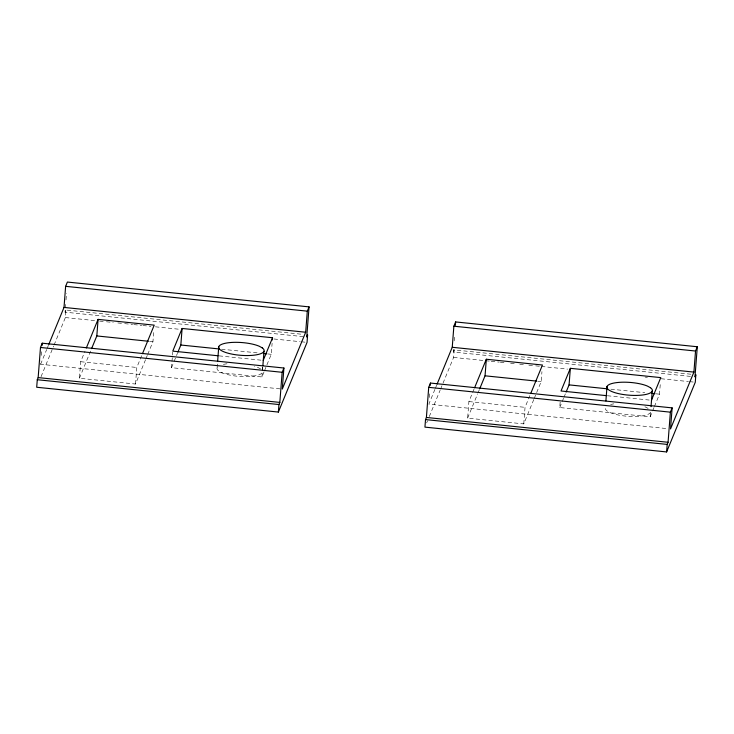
<?xml version="1.0" encoding="UTF-8"?>
<svg xmlns="http://www.w3.org/2000/svg" width="734" height="734" viewBox="0 0 734 734"><rect width="100%" height="100%" fill="white"/><g stroke="black" fill="none" stroke-linecap="round" stroke-linejoin="round"><path stroke-width="0.55" stroke-dasharray="3.67 2.75" d="M280.003 388.864L40.609 364.275L40.865 360.954M41.297 355.403L41.719 349.852M303.326 336.64L65.078 312.17L65.675 304.371M66.014 299.903L66.537 293.215M54.077 345.017L65.372 317.565L65.95 310.032L303.069 334.383M145.543 359.697L135.524 384.038L79.4 378.267L80.676 361.706L85.025 351.127M135.524 384.038L136.799 367.468L142.029 354.77M147.718 354.403L152.947 341.705L153.791 330.667M264.066 371.817L261.946 376.964L171.508 367.679L172.701 352.219M217.145 367.697L217.576 362.156M261.946 376.964L262.708 367.028M262.79 366.798L262.368 372.349A22.809 6.404 4.4 0 1 234.274 375.863A22.809 6.404 4.4 0 1 218.576 366.174M264.488 370.78L271.268 354.302L272.112 343.264M429.362 397.489L429.785 391.938M690.419 376.395L453.309 352.045L453.566 348.696M454.172 340.888L454.594 335.31M440.574 389.112L453.612 357.43L454.19 349.907L691.3 374.257M533.774 399.562L523.764 423.903L467.631 418.141L468.907 401.571L474.136 388.882M523.764 423.903L525.039 407.342L530.26 394.644M534.214 398.507L541.178 381.579L541.949 371.643M653.994 407.563L650.177 416.829L559.748 407.544L560.17 402.021M650.177 416.829L650.517 412.416M654.416 406.535L659.499 394.176L660.352 383.13M40.609 364.275L46.682 349.54M47.114 348.485L48.416 345.319M65.078 312.17L65.95 310.032M41.049 376.698L53.646 346.072M79.4 378.267L91.154 349.696M145.974 358.642L147.286 355.467M171.508 367.679L173.628 362.523M174.05 361.495L177.445 353.256M434.913 389.405L428.849 404.15L668.243 428.729M435.345 388.35L436.647 385.194M453.309 352.045L454.19 349.907M426.674 422.894L427.546 420.784M429.28 416.563L440.143 390.167M467.631 418.141L477.651 393.8M478.082 392.745L479.394 389.571M559.748 407.544L563.556 398.278M563.987 397.241L565.675 393.121M65.372 317.565L95.016 320.611M99.576 321.079L105.274 321.666M106.412 321.776L113.256 322.483M117.816 322.951L123.514 323.538M124.652 323.648L132.634 324.474M133.772 324.593L141.754 325.41M142.891 325.529L150.874 326.346M155.434 326.813L179.371 329.272M273.984 338.989L300.206 341.677M301.344 341.796L305.904 342.264M453.612 357.43L484.385 360.596M485.532 360.715L490.092 361.183M491.229 361.293L499.212 362.119M500.349 362.229L506.047 362.816M510.607 363.284L515.167 363.752M519.727 364.22L524.287 364.688M528.847 365.156L534.545 365.743M535.692 365.862L540.252 366.33M541.389 366.45L567.611 369.138M645.122 377.102L647.406 377.331M661.086 378.735L688.446 381.552M689.584 381.662L694.144 382.13M149.58 341.365L152.947 341.705M537.811 381.23L541.178 381.579M221.53 349.201L258.827 353.026M267.873 353.953L271.268 354.302M610.89 389.185L644.81 392.662M656.113 393.828L659.499 394.176M219.127 355.871L260.955 360.165M607.367 395.745L649.195 400.039M80.676 361.706L136.799 367.468M468.907 401.571L525.039 407.342M648.159 408.434L645.782 407.15A22.809 6.404 4.4 0 0 643.782 406.388M260.616 368.936L257.542 367.284A22.809 6.404 4.4 0 0 254.432 366.156M650.599 412.214A22.809 6.404 4.4 0 1 625.441 416.086A22.809 6.404 4.4 0 1 605.385 407.572M610.605 404.517A22.809 6.404 4.4 0 1 613.808 403.865M223.375 364.403A22.809 6.404 4.4 0 1 228.531 363.642"/><path stroke-width="1.1" d="M309.06 306.876L307.307 311.152L305.683 332.236L282.287 389.093L283.911 368.018L42.233 343.2L40.48 347.476L38.159 377.588L37.278 379.726L36.7 387.249L278.369 412.068L307.051 342.383L307.629 334.851L306.748 336.989L309.06 306.876L67.39 282.058L65.629 286.333L64.014 307.418L48.848 344.274M42.067 345.42L42.233 343.2M91.585 348.641L96.815 335.943L98.09 319.382L154.223 325.144L142.46 353.715M177.867 352.228L180.83 345.017L182.105 328.456L272.543 337.741L272.369 339.952M217.659 361.045L218.769 346.622M262.873 365.688L263.983 351.265M278.369 412.068L278.957 404.544L279.828 402.406L282.15 372.294L283.911 368.018M697.3 346.751L695.538 351.026L693.914 372.101L670.518 428.959L672.142 407.884L430.473 383.065L428.711 387.341L426.399 417.453L425.518 419.591L424.94 427.124L666.61 451.942L695.281 382.249L695.86 374.725L694.979 376.863L697.3 346.751L455.63 321.932L453.869 326.208L452.245 347.283L437.079 384.139M430.298 385.286L430.473 383.065M455.374 325.272L455.63 321.932M479.825 388.506L485.046 375.808L486.321 359.247L542.454 365.018L530.7 393.58M566.107 392.094L569.07 384.882L570.346 368.321L660.774 377.606L651.453 400.269M605.899 400.911L607.009 386.488M651.03 406.664L652.223 391.13M666.61 451.942L667.188 444.409L668.068 442.272L670.381 412.159L672.142 407.884M86.337 347.953L98.09 319.382M182.105 328.456L172.784 351.118L217.998 355.761M263.212 360.403L272.543 337.741M474.568 387.818L486.321 359.247M570.346 368.321L561.024 390.983L606.238 395.626M65.629 286.333L307.307 311.152M453.869 326.208L695.538 351.026M64.014 307.418L305.683 332.236M452.245 347.283L693.914 372.101M96.815 335.943L148.452 341.246M485.046 375.808L536.692 381.111M180.83 345.017L219.264 348.962M263.35 353.494L266.745 353.843M569.07 384.882L607.504 388.837M651.59 393.36L654.976 393.708M40.48 347.476L282.15 372.294M428.711 387.341L670.381 412.159M38.159 377.588L279.828 402.406M426.399 417.453L668.068 442.272M37.278 379.726L278.957 404.544M425.518 419.591L667.188 444.409M650.471 387.726L647.406 386.075A22.809 6.404 4.4 0 0 609.238 384.506A22.809 6.404 4.4 0 0 629.047 395.186A22.809 6.404 4.4 0 0 650.471 387.726M262.231 347.852L259.166 346.2A22.809 6.404 4.4 0 0 221.007 344.641A22.809 6.404 4.4 0 0 240.807 355.32A22.809 6.404 4.4 0 0 262.231 347.852"/></g></svg>
